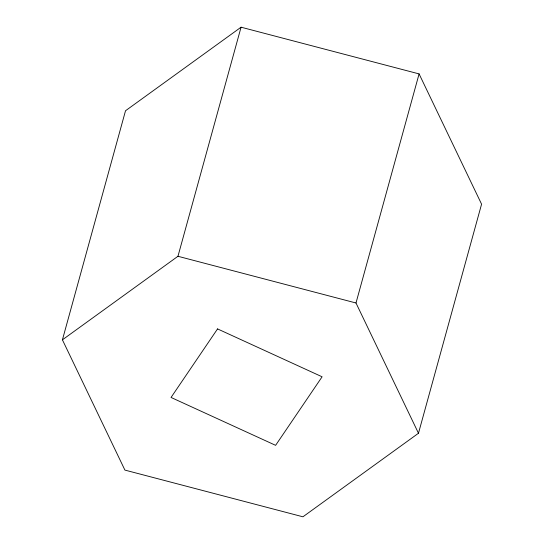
<?xml version="1.0" encoding="UTF-8"?>
<svg xmlns="http://www.w3.org/2000/svg" width="544" height="544" viewBox="0 0 544 544"><rect width="100%" height="100%" fill="white"/><g stroke="black" fill="none" stroke-linecap="round" stroke-linejoin="round"><path stroke-width="0.82" d="M62.424 339.83L125.521 110.752L241.067 27.2L419.091 73.909L481.576 204.17L418.479 433.248L302.933 516.8L124.909 470.091L62.424 339.83L177.963 256.278L241.067 27.2M418.479 433.248L355.994 302.988L419.091 73.909M177.963 256.278L355.994 302.988M217.546 328.909L171.047 397.453L275.611 445.332L322.102 376.795L217.546 328.909"/></g></svg>
